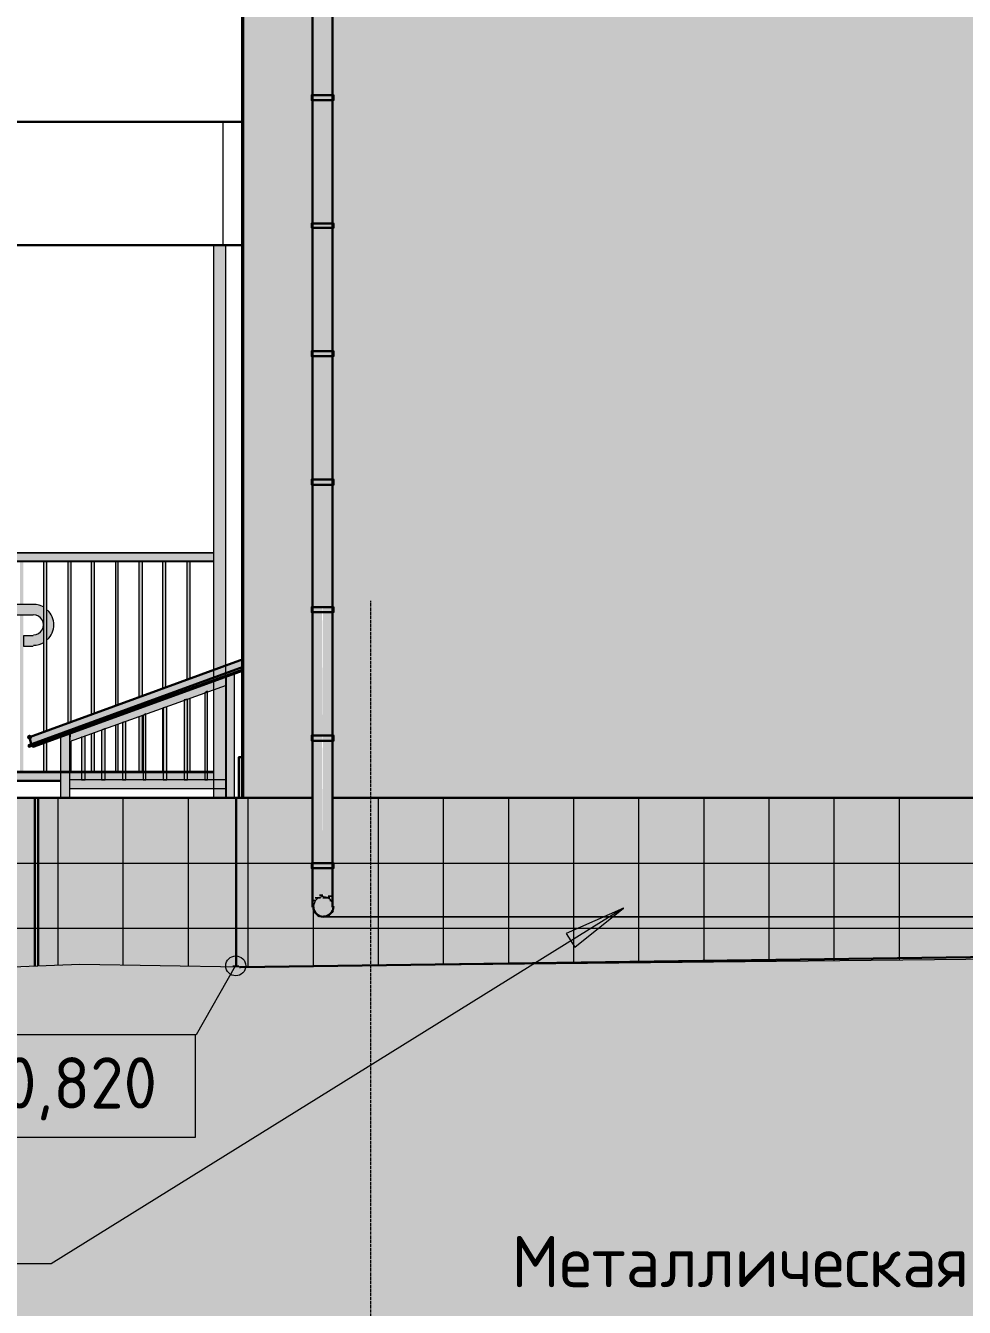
# Model space of a CAD drawing. Header units: millimetres. Extents: x -11345 to 411485, y -9810 to 73012.
# Drawn here: x 299067 to 303644, y 26104 to 32356 of the extents above; entities that cross this region are included whole.
import ezdxf

# ---------------------------------------------------------------- set-up
doc = ezdxf.new("R2010")
doc.units = ezdxf.units.MM
doc.linetypes.add('PDF_IMPORT', pattern=[1, 0.8, -0.2])
for name, color, linetype in [('PDF _Аннотация', 7, 'Continuous'), ('PDF _Линии', 7, 'Continuous'), ('PDF _Оси', 7, 'Continuous'), ('PDF _Отметки', 7, 'Continuous'), ('PDF _Стены наружные', 7, 'Continuous'), ('PDF _Текст', 7, 'Continuous'), ('PDF _Узлы', 7, 'Continuous')]:
    doc.layers.add(name, color=color, linetype=linetype)
for name, color, linetype, true_color in [('PDF _Крыша', 9, 'Continuous', 0x808080), ('PDF _Обобщенные модели', 7, 'Continuous', 0xb5bcbf), ('PDF _Ограждение', 7, 'Continuous', 0x7f7f7f), ('PDF _Стены штриховка поверхности', 7, 'Continuous', 0xcacbcc)]:
    doc.layers.add(name, color=color, linetype=linetype, true_color=true_color)
doc.styles.add('PDF GOST Common', font='GOST_Common.ttf')

msp = doc.modelspace()

# ---------------------------------------------------------------- hatches: boundary and pattern name
at = {"layer": 'PDF _Аннотация', "transparency": 33554687}
msp.add_hatch(color=256, dxfattribs=at).paths.add_polyline_path([(301829.06995, 27928.3687), (301981.45933, 28051.12681), (301702.07879, 27928.3687), (301744.40918, 27860.64009)])
at = {"layer": 'PDF _Крыша', "true_color": 0x444f5b, "transparency": 33554559}
msp.add_hatch(color=251, dxfattribs=at).paths.add_polyline_path([(300123.15549, 29215.21236), (300123.15549, 29227.91147), (300097.75726, 29215.21236), (299081.82806, 28846.93802), (299081.82806, 28838.47194), (299111.45933, 28846.93802)])
at = {"layer": 'PDF _Линии', "transparency": 33554559}
msp.add_hatch(color=256, dxfattribs=at).paths.add_polyline_path([(299098.76021, 28885.03537), (299094.52717, 28893.50144), (299086.0611, 28897.73448), (299077.59502, 28893.50144), (299073.36198, 28885.03537), (299077.59502, 28876.56929), (299086.0611, 28872.33625), (299094.52717, 28876.56929)])
at = {"layer": 'PDF _Обобщенные модели', "transparency": 33554559}
h = msp.add_hatch(color=256, dxfattribs=at)
h.paths.add_polyline_path([(300567.62452, 44386.4218), (300576.09059, 44396.58109), (300576.09059, 44394.88787), (300564.80249, 44380.77775)])
h.paths.add_polyline_path([(300453.33248, 44399.12091), (300455.87231, 44394.88787), (300453.33248, 44394.88787)], flags=0)
h.paths.add_polyline_path([(300471.32289, 44373.72268), (300474.49767, 44373.72268), (300474.49767, 44369.48964)], flags=0)
h.paths.add_polyline_path([(300491.42983, 44352.55749), (300495.66287, 44352.55749), (300504.12894, 44348.32445)], flags=0)
h.paths.add_polyline_path([(300554.9254, 44035.07961), (300550.69236, 44026.61354), (300550.69236, 44030.84658)], flags=0)
h.paths.add_polyline_path([(300499.8959, 44022.3805), (300504.12894, 44026.61354), (300499.8959, 44018.14746), (300504.12894, 44018.14746), (300508.36198, 44016.03094), (300499.8959, 44018.14746)], flags=0)
h.paths.add_polyline_path([(300478.73071, 28101.92327), (300482.96375, 28106.15631), (300491.42983, 28110.38935)], flags=0)
h.paths.add_polyline_path([(300542.22629, 28110.38935), (300537.99325, 28110.38935), (300529.52717, 28114.62239), (300516.82806, 28114.62239), (300516.82806, 28118.85543), (300529.52717, 28114.62239), (300533.76021, 28114.62239)], flags=0)
h.paths.add_polyline_path([(300516.82806, 29519.99112), (300516.82806, 29494.59289), (300516.82806, 28893.50144), (300516.82806, 28868.10321), (300516.82806, 28343.20646), (300512.59502, 28868.10321), (300516.82806, 28868.10321), (300512.59502, 28893.50144), (300516.82806, 28893.50144), (300512.59502, 29494.59289), (300516.82806, 29494.59289), (300512.59502, 29519.99112)], flags=0)
h.paths.add_polyline_path([(300470.26464, 44039.31265), (300470.26464, 44043.54569), (300474.49767, 44035.07961)], flags=0)
h.paths.add_polyline_path([(300512.59502, 44030.84658), (300516.82806, 44026.61354), (300516.82806, 44030.84658), (300525.29413, 44030.84658), (300516.82806, 44026.61354), (300504.12894, 44030.84658)], flags=0)
h.paths.add_polyline_path([(300487.19679, 44039.31265), (300491.42983, 44035.07961), (300478.73071, 44043.54569)], flags=0)
h.paths.add_polyline_path([(300495.66287, 44052.01177), (300504.12894, 44047.77873), (300499.8959, 44047.77873)], flags=0)
h.paths.add_polyline_path([(300542.22629, 44039.31265), (300546.45933, 44039.31265), (300542.22629, 44035.07961)], flags=0)
h.paths.add_polyline_path([(300470.26464, 44077.41), (300478.73071, 44064.71088), (300474.49767, 44064.71088)], flags=0)
h.paths.add_polyline_path([(300588.78971, 44416.05307), (300591.96449, 44421.34436), (300588.78971, 44411.82003)], flags=0)
h.paths.add_polyline_path([(300607.83838, 44447.80085), (300605.72186, 44441.4513), (300597.25579, 44430.16319)], flags=0)
h.paths.add_polyline_path([(300597.25579, 44458.38345), (300576.09059, 44416.05307), (300576.09059, 44411.82003), (300550.69236, 44386.4218), (300546.45933, 44377.95572), (300529.52717, 44373.72268), (300491.42983, 44373.72268), (300478.73071, 44377.95572), (300461.79856, 44399.12091), (300449.09944, 44411.82003), (300444.86641, 44424.51914), (300423.70121, 44466.84953), (300423.70121, 44471.08256), (300411.0021, 44471.08256), (300411.0021, 44466.84953), (300436.40033, 44424.51914), (300444.86641, 44411.82003), (300440.63337, 44416.05307), (300427.93425, 44432.98522), (300427.93425, 44437.21826), (300415.23514, 44454.15041), (300419.46818, 44437.21826), (300423.70121, 44432.98522), (300423.70121, 44416.05307), (300419.46818, 44407.58699), (300419.46818, 44394.88787), (300432.16729, 44369.48964), (300436.40033, 44352.55749), (300440.63337, 44344.09141), (300466.0316, 44289.06191), (300466.0316, 44064.71088), (300470.26464, 44056.24481), (300470.26464, 44052.01177), (300466.0316, 44064.71088), (300466.0316, 28042.66073), (300470.26464, 28029.96162), (300478.73071, 28021.49554), (300491.42983, 28013.02947), (300504.12894, 28008.79643), (300529.52717, 28008.79643), (300542.22629, 28013.02947), (300550.69236, 28021.49554), (300559.15844, 28029.96162), (300563.39148, 28042.66073), (300563.39148, 28245.84658), (300567.62452, 28245.84658), (300563.39148, 28271.24481), (300563.39148, 28868.10321), (300567.62452, 28868.10321), (300563.39148, 28893.50144), (300563.39148, 29494.59289), (300567.62452, 29494.59289), (300563.39148, 29519.99112), (300563.39148, 30116.84953), (300567.62452, 30116.84953), (300563.39148, 30142.24776), (300563.39148, 30743.3392), (300567.62452, 30743.3392), (300563.39148, 30768.73743), (300563.39148, 31369.82888), (300567.62452, 31369.82888), (300563.39148, 31390.99407), (300563.39148, 31992.08551), (300567.62452, 31992.08551), (300563.39148, 32017.48374), (300563.39148, 32618.57519), (300567.62452, 32618.57519), (300563.39148, 32643.97342), (300563.39148, 33240.83183), (300567.62452, 33240.83183), (300563.39148, 33266.23006), (300563.39148, 33867.3215), (300567.62452, 33867.3215), (300563.39148, 33892.71973), (300563.39148, 34489.57814), (300567.62452, 34489.57814), (300563.39148, 34514.97637), (300563.39148, 35116.06781), (300567.62452, 35116.06781), (300563.39148, 35141.46604), (300563.39148, 35742.55749), (300567.62452, 35742.55749), (300563.39148, 35767.95572), (300563.39148, 36364.81413), (300567.62452, 36364.81413), (300563.39148, 36390.21236), (300563.39148, 36991.3038), (300567.62452, 36991.3038), (300563.39148, 37016.70203), (300563.39148, 37613.56044), (300567.62452, 37613.56044), (300563.39148, 37638.95867), (300563.39148, 38240.05012), (300567.62452, 38240.05012), (300563.39148, 38265.44835), (300563.39148, 38866.53979), (300567.62452, 38866.53979), (300563.39148, 38887.70498), (300563.39148, 39488.79643), (300567.62452, 39488.79643), (300563.39148, 39514.19466), (300563.39148, 40115.2861), (300567.62452, 40115.2861), (300563.39148, 40140.68433), (300563.39148, 40737.54274), (300567.62452, 40737.54274), (300563.39148, 40762.94097), (300563.39148, 41364.03242), (300567.62452, 41364.03242), (300563.39148, 41389.43065), (300563.39148, 41986.28905), (300567.62452, 41986.28905), (300563.39148, 42011.68728), (300563.39148, 42612.77873), (300567.62452, 42612.77873), (300563.39148, 42638.17696), (300563.39148, 43239.2684), (300567.62452, 43239.2684), (300563.39148, 43264.66663), (300563.39148, 43861.52504), (300567.62452, 43861.52504), (300567.62452, 43886.92327), (300563.39148, 43886.92327), (300563.39148, 44060.47784), (300559.15844, 44056.24481), (300563.39148, 44064.71088), (300563.39148, 44289.06191), (300588.78971, 44344.09141), (300593.02275, 44352.55749), (300597.25579, 44365.25661), (300601.48882, 44373.72268), (300609.9549, 44394.88787), (300614.18794, 44399.12091), (300609.9549, 44411.82003), (300609.9549, 44441.4513), (300614.18794, 44454.15041), (300614.18794, 44458.38345), (300618.42098, 44462.61649), (300622.65402, 44471.08256), (300601.48882, 44471.08256), (300597.25579, 44462.61649)], flags=0)
for points in [[(300571.85756, 32017.48374), (300571.85756, 32021.71678), (300567.62452, 32021.71678), (300563.39148, 32017.48374), (300567.62452, 32013.25071), (300571.85756, 32013.25071)], [(300571.85756, 31992.08551), (300571.85756, 31996.31855), (300567.62452, 31996.31855), (300563.39148, 31992.08551), (300567.62452, 31987.85248), (300571.85756, 31987.85248)], [(300571.85756, 31390.99407), (300571.85756, 31395.22711), (300567.62452, 31395.22711), (300563.39148, 31390.99407), (300567.62452, 31386.76103), (300571.85756, 31386.76103)], [(300571.85756, 31369.82888), (300571.85756, 31374.06191), (300567.62452, 31374.06191), (300563.39148, 31369.82888), (300567.62452, 31365.59584), (300571.85756, 31365.59584)], [(300571.85756, 30768.73743), (300571.85756, 30772.97047), (300567.62452, 30772.97047), (300563.39148, 30768.73743), (300567.62452, 30764.50439), (300571.85756, 30764.50439)], [(300571.85756, 30743.3392), (300571.85756, 30747.57224), (300567.62452, 30747.57224), (300563.39148, 30743.3392), (300567.62452, 30739.10616), (300571.85756, 30739.10616)], [(300571.85756, 30142.24776), (300571.85756, 30146.48079), (300567.62452, 30146.48079), (300563.39148, 30142.24776), (300567.62452, 30138.01472), (300571.85756, 30138.01472)], [(300571.85756, 30116.84953), (300571.85756, 30121.08256), (300567.62452, 30121.08256), (300563.39148, 30116.84953), (300567.62452, 30112.61649), (300571.85756, 30112.61649)], [(300571.85756, 29519.99112), (300571.85756, 29524.22416), (300567.62452, 29524.22416), (300563.39148, 29519.99112), (300567.62452, 29515.75808), (300571.85756, 29515.75808)], [(300571.85756, 29494.59289), (300571.85756, 29498.82593), (300567.62452, 29498.82593), (300563.39148, 29494.59289), (300567.62452, 29490.35985), (300571.85756, 29490.35985)], [(300571.85756, 28893.50144), (300571.85756, 28897.73448), (300567.62452, 28897.73448), (300563.39148, 28893.50144), (300567.62452, 28889.2684), (300571.85756, 28889.2684)], [(300571.85756, 28868.10321), (300571.85756, 28872.33625), (300567.62452, 28872.33625), (300563.39148, 28868.10321), (300567.62452, 28863.87017), (300571.85756, 28863.87017)], [(300571.85756, 28271.24481), (300571.85756, 28275.47784), (300567.62452, 28275.47784), (300563.39148, 28271.24481), (300567.62452, 28267.01177), (300571.85756, 28267.01177)], [(300571.85756, 28245.84658), (300571.85756, 28250.07961), (300567.62452, 28250.07961), (300563.39148, 28245.84658), (300567.62452, 28241.61354), (300571.85756, 28241.61354)]]:
    msp.add_hatch(color=7, dxfattribs=at).paths.add_polyline_path(points)
at = {"layer": 'PDF _Обобщенные модели', "true_color": 0x51565c, "transparency": 33554559}
for points in [[(299477.61714, 29027.90041), (300123.15549, 29266.00882), (300118.92245, 29266.00882), (299086.0611, 28885.03537), (299094.52717, 28851.17106), (299183.42098, 28885.03537), (300123.15549, 29227.91147), (300123.15549, 29266.00882), (300025.79561, 29227.91147)], [(300123.15549, 29210.97932), (300123.15549, 29215.21236), (300110.45638, 29210.97932), (299098.76021, 28842.70498), (299102.99325, 28838.47194), (299111.45933, 28842.70498)]]:
    msp.add_hatch(color=251, dxfattribs=at).paths.add_polyline_path(points)
at = {"layer": 'PDF _Ограждение', "true_color": 0xf7fbf5, "transparency": 33554559}
h = msp.add_hatch(color=7, dxfattribs=at)
h.paths.add_polyline_path([(299869.17319, 29074.68662), (299941.13484, 29100.72538), (299941.13484, 28719.94687), (299856.47407, 28715.71383), (299856.47407, 28719.94687), (299869.17319, 28719.94687)])
h.paths.add_polyline_path([(299554.93234, 28960.98105), (299644.24354, 28993.29761), (299640.58912, 28990.86132), (299640.58912, 28719.94687), (299555.92835, 28715.71383), (299555.92835, 28961.23006)], flags=0)
h.paths.add_polyline_path([(299737.949, 28719.94687), (299674.45343, 28715.71383), (299653.28823, 28715.71383), (299653.28823, 28996.57036), (299733.71596, 29025.6725), (299733.71596, 28719.94687)], flags=0)
h.paths.add_polyline_path([(299941.13484, 28715.71383), (299941.13484, 28711.48079), (299877.63927, 28711.48079)], flags=0)
h.paths.add_polyline_path([(299928.43573, 29139.01767), (299285.0139, 28906.20056), (299280.78086, 28868.10321), (299280.78086, 28889.2684), (299276.54782, 28901.96752), (299280.78086, 28906.20056), (299272.31478, 28901.96752), (299238.45048, 28889.2684), (299238.45048, 28719.94687), (298937.90475, 28715.71383), (298937.90475, 29477.66073), (298942.13779, 29477.66073), (298946.37083, 29481.89377), (299039.49767, 29481.89377), (299039.49767, 28719.94687), (299056.42983, 28719.94687), (299056.42983, 29329.50439), (299102.99325, 29329.50439), (299128.39148, 29333.73743), (299153.78971, 29346.43655), (299153.78971, 28914.66663), (299170.72186, 28918.89967), (299170.72186, 29359.13566), (299174.9549, 29359.13566), (299187.65402, 29380.30085), (299200.35313, 29405.69908), (299204.58617, 29431.09731), (299200.35313, 29456.49554), (299187.65402, 29481.89377), (299170.72186, 29503.05897), (299170.72186, 29740.10911), (299153.78971, 29740.10911), (299153.78971, 29515.75808), (299128.39148, 29528.4572), (299098.76021, 29532.69023), (299056.42983, 29532.69023), (299056.42983, 29740.10911), (299039.49767, 29740.10911), (299039.49767, 29532.69023), (298942.13779, 29532.69023), (298937.90475, 29528.4572), (298937.90475, 29744.34215), (299983.46523, 29744.34215), (299983.46523, 29215.21236), (299987.69826, 29215.21236), (300021.56257, 29227.91147), (300038.49472, 29232.14451), (300042.72776, 29236.37755), (300042.72776, 31285.16811), (299983.46523, 31285.16811), (299983.46523, 29786.67253), (298937.90475, 29786.67253), (298937.90475, 31285.16811), (298933.67172, 31285.16811), (298933.67172, 31242.83773), (298929.43868, 31238.60469), (298933.67172, 31238.60469), (298933.67172, 30976.15631), (298929.43868, 30976.15631), (298933.67172, 29096.68728), (298933.67172, 29079.75513), (298929.43868, 29079.75513), (298929.43868, 28588.72268), (298971.76906, 28588.72268), (298971.76906, 28592.95572), (298937.90475, 28592.95572), (298937.90475, 28669.15041), (299238.45048, 28669.15041), (299238.45048, 28588.72268), (299280.78086, 28588.72268), (299280.78086, 28635.2861), (299983.46523, 28635.2861), (299983.46523, 28592.95572), (299953.83396, 28592.95572), (299953.83396, 28588.72268), (300085.05815, 28588.72268), (300085.05815, 29198.2802), (300046.9608, 29181.34805)], flags=0)
h.paths.add_polyline_path([(299953.83396, 29105.32045), (299983.46523, 29116.04229), (299983.46523, 28719.94687), (299953.83396, 28715.71383)], flags=0)
h.paths.add_polyline_path([(299753.63614, 29032.88046), (299839.54192, 29063.96478), (299839.54192, 28719.94687), (299767.58027, 28715.71383), (299754.88115, 28715.71383), (299754.88115, 29033.19171)], flags=0)
h.paths.add_polyline_path([(299636.35608, 28711.48079), (299640.58912, 28715.71383), (299640.58912, 28711.48079)], flags=0)
h.paths.add_polyline_path([(299517.83101, 28711.48079), (299538.9962, 28715.71383), (299538.9962, 28711.48079)], flags=0)
h.paths.add_polyline_path([(300046.9608, 29139.01767), (300046.9608, 28677.61649), (300042.72776, 28677.61649), (300042.72776, 29137.48598)], flags=0)
h.paths.add_polyline_path([(299403.53897, 28719.94687), (299403.53897, 28906.20056), (299437.40328, 28918.45409), (299437.40328, 28719.94687), (299356.97555, 28715.71383), (299356.97555, 28889.2684), (299348.50947, 28887.15189), (299386.60682, 28900.33943), (299386.60682, 28719.94687)], flags=0)
h.paths.add_polyline_path([(300046.9608, 28592.95572), (300042.72776, 28592.95572), (300042.72776, 28635.2861), (300046.9608, 28635.2861)], flags=0)
h.paths.add_polyline_path([(299403.53897, 28711.48079), (299437.40328, 28715.71383), (299437.40328, 28711.48079)], flags=0)
h.paths.add_polyline_path([(299098.76021, 29380.30085), (299056.42983, 29380.30085), (299056.42983, 29481.89377), (299102.99325, 29481.89377), (299115.69236, 29477.66073), (299128.39148, 29473.4277), (299136.85756, 29464.96162), (299145.32363, 29456.49554), (299149.55667, 29443.79643), (299153.78971, 29431.09731), (299149.55667, 29418.3982), (299145.32363, 29405.69908), (299136.85756, 29397.23301), (299128.39148, 29388.76693), (299115.69236, 29384.53389)], flags=0)
h.paths.add_polyline_path([(299238.45048, 28715.71383), (299238.45048, 28711.48079), (298937.90475, 28711.48079), (299035.26464, 28715.71383)], flags=0)
h.paths.add_polyline_path([(299340.0434, 28711.48079), (299280.78086, 28711.48079), (299297.71301, 28715.71383), (299340.0434, 28715.71383)], flags=0)
h.paths.add_polyline_path([(299293.47997, 28868.10321), (299340.0434, 28884.22132), (299340.0434, 28719.94687), (299280.78086, 28715.71383), (299280.78086, 28719.94687), (299289.24694, 28719.94687), (299289.24694, 28863.87017), (299280.78086, 28863.87017)], flags=0)
h.paths.add_polyline_path([(299754.88115, 28711.48079), (299784.51242, 28715.71383), (299839.54192, 28715.71383), (299839.54192, 28711.48079)], flags=0)
h.paths.add_polyline_path([(299737.949, 28715.71383), (299737.949, 28711.48079), (299653.28823, 28711.48079), (299682.9195, 28715.71383)], flags=0)
h.paths.add_polyline_path([(299454.33543, 28924.58086), (299538.9962, 28955.21469), (299538.9962, 28719.94687), (299454.33543, 28715.71383)], flags=0)
h.paths.add_polyline_path([(299403.53897, 29740.10911), (299386.60682, 29740.10911), (299386.60682, 28995.09436), (299403.53897, 29003.56044)])
h.paths.add_polyline_path([(299636.35608, 29740.10911), (299619.42393, 29740.10911), (299619.42393, 29079.75513), (299636.35608, 29088.22121)])
h.paths.add_polyline_path([(299869.17319, 29740.10911), (299852.24104, 29740.10911), (299852.24104, 29164.4159), (299869.17319, 29172.88197)])
h.paths.add_polyline_path([(299750.64812, 29740.10911), (299733.71596, 29740.10911), (299733.71596, 29122.08551), (299750.64812, 29130.55159)])
h.paths.add_polyline_path([(299517.83101, 29740.10911), (299505.13189, 29740.10911), (299505.13189, 29037.42475), (299517.83101, 29045.89082)])
h.paths.add_polyline_path([(299289.24694, 29740.10911), (299272.31478, 29740.10911), (299272.31478, 28956.99702), (299289.24694, 28961.23006)])
for points in [[(299517.83101, 28719.94687), (299517.83101, 28948.53094), (299505.13189, 28944.2979), (299505.13189, 28719.94687)], [(299636.35608, 28719.94687), (299636.35608, 28990.86132), (299619.42393, 28986.62829), (299619.42393, 28719.94687)], [(299170.72186, 28719.94687), (299170.72186, 28863.87017), (299153.78971, 28859.63714), (299153.78971, 28719.94687)]]:
    msp.add_hatch(color=7, dxfattribs=at).paths.add_polyline_path(points)
at = {"layer": 'PDF _Ограждение', "true_color": 0x383e42, "transparency": 33554559}
msp.add_hatch(color=250, dxfattribs=at).paths.add_polyline_path([(299285.0139, 28906.20056), (299280.78086, 28906.20056), (299280.78086, 28868.10321), (299285.0139, 28901.96752)])
at = {"layer": 'PDF _Отметки', "transparency": 33554687}
msp.add_hatch(color=256, dxfattribs=at).paths.add_polyline_path([(300097.75726, 27818.3097), (300085.05815, 27818.3097), (300080.82511, 27814.07666), (300068.12599, 27814.07666), (300063.89295, 27809.84363), (300059.65992, 27809.84363), (300055.42688, 27805.61059), (300055.42688, 27801.37755), (300051.19384, 27797.14451), (300046.9608, 27792.91147), (300046.9608, 27788.67843), (300042.72776, 27784.4454), (300042.72776, 27775.97932), (300038.49472, 27771.74628), (300038.49472, 27763.2802), (300042.72776, 27759.04717), (300042.72776, 27746.34805), (300051.19384, 27737.88197), (300055.42688, 27733.64894), (300055.42688, 27729.4159), (300059.65992, 27725.18286), (300063.89295, 27725.18286), (300068.12599, 27720.94982), (300072.35903, 27720.94982), (300080.82511, 27716.71678), (300101.9903, 27716.71678), (300106.22334, 27720.94982), (300110.45638, 27720.94982), (300114.68941, 27725.18286), (300118.92245, 27725.18286), (300123.15549, 27729.4159), (300127.38853, 27733.64894), (300127.38853, 27737.88197), (300131.62157, 27742.11501), (300135.85461, 27742.11501), (300135.85461, 27746.34805), (300140.08764, 27754.81413), (300140.08764, 27780.21236), (300135.85461, 27784.4454), (300135.85461, 27788.67843), (300127.38853, 27797.14451), (300127.38853, 27801.37755), (300123.15549, 27805.61059), (300118.92245, 27809.84363), (300114.68941, 27809.84363), (300110.45638, 27814.07666), (300101.9903, 27814.07666)])
at = {"layer": 'PDF _Стены штриховка поверхности', "transparency": 33554687}
msp.add_hatch(color=256, dxfattribs=at).paths.add_polyline_path([(300466.0316, 33058.81118), (300076.59207, 33058.81118), (300076.59207, 32601.64304), (300127.38853, 32601.64304), (300127.38853, 28588.72268), (300466.0316, 28588.72268)])
h = msp.add_hatch(color=256, dxfattribs=at)
h.paths.add_polyline_path([(309025.23514, 29405.69908), (308894.01095, 29405.69908), (308910.9431, 29354.90262), (309008.30298, 29354.90262)])
h.paths.add_polyline_path([(309194.55667, 29405.69908), (309063.33248, 29405.69908), (309080.26464, 29354.90262), (309177.62452, 29354.90262)])
h.paths.add_polyline_path([(309359.64517, 29405.69908), (309228.42098, 29405.69908), (309245.35313, 29354.90262), (309342.71301, 29354.90262)])
h.paths.add_polyline_path([(309524.73366, 29405.69908), (309393.50947, 29405.69908), (309410.44163, 29354.90262), (309507.80151, 29354.90262)])
h.paths.add_polyline_path([(309863.37673, 29405.69908), (309727.9195, 29405.69908), (309744.85166, 29354.90262), (309846.44458, 29354.90262)])
h.paths.add_polyline_path([(309694.0552, 29405.69908), (309562.83101, 29405.69908), (309567.06405, 29384.53389), (309579.76316, 29354.90262), (309672.89, 29354.90262), (309672.89, 29384.53389)])
h.paths.add_polyline_path([(308356.41508, 29405.69908), (308225.19089, 29405.69908), (308242.12304, 29354.90262), (308339.48292, 29354.90262)])
h.paths.add_polyline_path([(308521.50357, 29405.69908), (308390.27938, 29405.69908), (308407.21154, 29354.90262), (308504.57142, 29354.90262)])
h.paths.add_polyline_path([(308690.82511, 29405.69908), (308555.36788, 29405.69908), (308572.30003, 29354.90262), (308673.89295, 29354.90262)])
h.paths.add_polyline_path([(308855.9136, 29405.69908), (308724.68941, 29405.69908), (308724.68941, 29397.23301), (308728.92245, 29384.53389), (308741.62157, 29359.13566), (308741.62157, 29354.90262), (308838.98145, 29354.90262), (308838.98145, 29384.53389), (308851.68056, 29397.23301)])
h.paths.add_polyline_path([(313804.33543, 31784.66663), (313804.33543, 29405.69908), (312102.65402, 29405.69908), (312102.65402, 31788.89967)])
h.paths.add_polyline_path([(315738.83396, 28588.72268), (315738.83396, 33058.81118), (304936.12009, 33058.81118), (304936.12009, 29270.24186), (304186.87231, 29270.24186), (304186.87231, 33058.81118), (300563.39148, 33058.81118), (300563.39148, 28588.72268), (308220.95785, 28588.72268), (308220.95785, 29058.58994), (308038.9372, 29058.58994), (308038.9372, 29117.85248), (308034.70416, 29117.85248), (308022.00505, 29113.61944), (308005.07289, 29096.68728), (308000.83986, 29096.68728), (308000.83986, 29270.24186), (308005.07289, 29384.53389), (308022.00505, 29405.69908), (308055.86936, 29405.69908), (308072.80151, 29354.90262), (308170.16139, 29354.90262), (308187.09354, 29405.69908), (308208.25874, 29405.69908), (308208.25874, 31788.89967), (309914.17319, 31788.89967), (309914.17319, 29405.69908), (309897.24104, 29405.69908), (309914.17319, 29354.90262), (310011.53307, 29354.90262), (310028.46523, 29405.69908), (310062.32953, 29405.69908), (310079.26169, 29354.90262), (310176.62157, 29354.90262), (310193.55372, 29405.69908), (310231.65107, 29405.69908), (310248.58322, 29354.90262), (310345.9431, 29354.90262), (310362.87525, 29405.69908), (310396.73956, 29405.69908), (310400.9726, 29397.23301), (310413.67172, 29359.13566), (310413.67172, 29354.90262), (310511.0316, 29354.90262), (310511.0316, 29384.53389), (310523.73071, 29397.23301), (310527.96375, 29405.69908), (310566.0611, 29401.46604), (310582.99325, 29354.90262), (310680.35313, 29354.90262), (310697.28528, 29401.46604), (310735.38263, 29401.46604), (310752.31478, 29354.90262), (310849.67466, 29354.90262), (310866.60682, 29401.46604), (310900.47113, 29401.46604), (310904.70416, 29388.76693), (310908.9372, 29384.53389), (310913.17024, 29371.83478), (310917.40328, 29354.90262), (311014.76316, 29354.90262), (311023.22924, 29371.83478), (311023.22924, 29384.53389), (311027.46228, 29388.76693), (311031.69531, 29401.46604), (311078.25874, 29401.46604), (311095.19089, 29354.90262), (311192.55077, 29354.90262), (311209.48292, 29401.46604), (311243.34723, 29401.46604), (311260.27938, 29354.90262), (311357.63927, 29354.90262), (311374.57142, 29401.46604), (311408.43573, 29401.46604), (311425.36788, 29354.90262), (311522.72776, 29354.90262), (311539.65992, 29401.46604), (311577.75726, 29401.46604), (311577.75726, 29223.67843), (311581.9903, 29223.67843), (311581.9903, 29067.05602), (314015.98735, 29067.05602), (314015.98735, 28588.72268)], flags=0)
h.paths.add_polyline_path([(311628.55372, 29028.95867), (311581.9903, 29028.95867), (311581.9903, 28588.72268), (311628.55372, 28588.72268)])
at = {"layer": 'PDF _Стены штриховка поверхности', "true_color": 0x3a3a3a, "transparency": 33554687}
h = msp.add_hatch(color=250, dxfattribs=at)
h.paths.add_polyline_path([(308161.69531, 28288.17696), (308161.69531, 27852.17401), (308157.46228, 28283.94392), (308157.46228, 28288.17696), (308140.53012, 28283.94392), (308140.53012, 28288.17696), (308157.46228, 28288.17696)])
h.paths.add_polyline_path([(316225.63337, 27979.16516), (316293.36198, 27979.16516), (318464.91065, 28017.2625), (318524.17319, 28017.2625), (321474.60092, 28055.35985), (321474.60092, 28127.3215), (321504.23219, 28127.3215), (321504.23219, 28237.3805), (321571.9608, 28237.3805), (321571.9608, 28436.3333), (321686.25284, 28436.3333), (321686.25284, 28525.22711), (321588.89295, 28508.29495), (321588.89295, 28516.76103), (321576.19384, 28512.52799), (321567.72776, 28563.32445), (321584.65992, 28567.55749), (321584.65992, 28571.79053), (321648.15549, 28588.72268), (318363.31773, 28588.72268), (318363.31773, 28288.17696), (318329.45343, 28288.17696), (318329.45343, 28338.97342), (316441.51832, 28338.97342), (316441.51832, 28288.17696), (316407.65402, 28288.17696), (316407.65402, 28588.72268), (315840.42688, 28588.72268), (315840.42688, 28233.14746), (315836.19384, 28224.68138), (315831.9608, 28216.21531), (315823.49472, 28203.51619), (315815.02865, 28195.05012), (315802.32953, 28190.81708), (315776.9313, 28190.81708), (315764.23219, 28195.05012), (315755.76611, 28203.51619), (315743.067, 28216.21531), (315738.83396, 28224.68138), (315738.83396, 28588.72268), (314015.98735, 28588.72268), (314015.98735, 28288.17696), (313982.12304, 28288.17696), (313982.12304, 28338.97342), (311581.9903, 28338.97342), (311581.9903, 28288.17696), (311539.65992, 28288.17696), (311539.65992, 28338.97342), (308250.58912, 28338.97342), (308250.58912, 28288.17696), (308220.95785, 28288.17696), (308220.95785, 28588.72268), (300563.39148, 28588.72268), (300563.39148, 28042.66073), (300559.15844, 28029.96162), (300550.69236, 28021.49554), (300542.22629, 28013.02947), (300529.52717, 28008.79643), (300504.12894, 28008.79643), (300491.42983, 28013.02947), (300478.73071, 28021.49554), (300470.26464, 28029.96162), (300466.0316, 28042.66073), (300466.0316, 28588.72268), (300114.68941, 28584.48964), (300114.68941, 28588.72268), (300123.15549, 28588.72268), (300123.15549, 28787.67548), (300106.22334, 28787.67548), (300106.22334, 28588.72268), (298929.43868, 28588.72268), (298933.67172, 28140.02062), (298933.67172, 28072.292), (298929.43868, 28072.292), (298929.43868, 27974.93212), (298925.20564, 27962.23301), (298916.73956, 27953.76693), (298908.27348, 27949.53389), (298899.80741, 27945.30085), (298887.10829, 27945.30085), (298870.17614, 27949.53389), (298865.9431, 27953.76693), (298857.47702, 27957.99997), (298853.24399, 27970.69908), (298849.01095, 27974.93212), (298849.01095, 28072.292), (298832.07879, 28072.292), (298832.07879, 28089.22416), (298844.77791, 28089.22416), (298844.77791, 28140.02062), (298849.01095, 28140.02062), (298849.01095, 28588.72268), (298802.44753, 28588.72268), (297905.0434, 28140.02062), (297807.68351, 28089.22416), (297769.58617, 28072.292), (297617.19679, 27996.09731), (297579.09944, 27974.93212), (297566.40033, 27970.69908), (297545.23514, 27957.99997), (297532.53602, 27953.76693), (297524.06995, 27949.53389), (297515.60387, 27945.30085), (297299.71891, 27835.24186), (297299.71891, 27695.55159), (299111.45933, 27767.51324), (299141.09059, 27767.51324), (299331.57732, 27775.97932), (299877.63927, 27767.51324), (299907.27054, 27767.51324), (300093.52422, 27763.2802), (300114.68941, 27763.2802), (301139.08469, 27775.97932), (308093.9667, 27847.94097), (308093.9667, 27843.70793), (308102.43278, 27847.94097), (308161.69531, 27847.94097), (308386.04635, 27852.17401), (314168.37673, 27945.30085), (314189.54192, 27945.30085), (314253.0375, 27949.53389), (314324.99915, 27949.53389), (316221.40033, 27979.16516), (316225.63337, 28190.81708)], flags=0)
at = {"layer": 'PDF _Узлы', "true_color": 0xffffff, "transparency": 33554687}
msp.add_hatch(color=7, dxfattribs=at).paths.add_polyline_path([(322841.87231, 27936.83478), (322841.87231, 28076.52504), (321859.80741, 28059.59289), (321504.23219, 28055.35985), (318138.9667, 28008.79643), (313609.61567, 27936.83478), (310765.0139, 27890.27135), (309203.02275, 27864.87312), (308034.70416, 27843.70793), (306481.17909, 27831.00882), (301113.68646, 27775.97932), (300093.52422, 27763.2802), (299331.57732, 27775.97932), (299064.8959, 27763.2802), (296537.77201, 27665.92032), (296537.77201, 24228.69318), (345725.67761, 24228.69318), (345725.67761, 27831.00882), (345264.27643, 27843.70793), (344718.21449, 27864.87312), (343968.9667, 27890.27135), (342055.63337, 27936.83478)])

# ---------------------------------------------------------------- linework, layer by layer
at = {"layer": 'PDF _Аннотация', "lineweight": 9}
msp.add_lwpolyline([(301981.45933, 28051.12681), (299191.88705, 26315.58109), (298188.65697, 26315.58109), (297287.0198, 26315.58109)], dxfattribs=at)
msp.add_lwpolyline([(301981.45933, 28051.12681), (301702.07879, 27928.3687), (301744.40918, 27860.64009)], close=True, dxfattribs=at)
at = {"layer": 'PDF _Аннотация', "lineweight": 20}
msp.add_lwpolyline([(298595.02865, 27433.10321), (298595.02865, 26933.60469), (299894.57142, 26933.60469), (299894.57142, 27433.10321)], close=True, dxfattribs=at)
at = {"layer": 'PDF _Крыша', "lineweight": 0}
msp.add_lwpolyline([(300123.15549, 31704.23891), (300123.15549, 31704.23891), (300123.15549, 31704.23891)], close=True, dxfattribs=at)
at = {"layer": 'PDF _Крыша', "color": 251, "lineweight": 0, "true_color": 0x444f5b}
msp.add_lwpolyline([(299081.82806, 28838.47194), (299081.82806, 28838.47194), (299081.82806, 28838.47194)], close=True, dxfattribs=at)
at = {"layer": 'PDF _Крыша', "transparency": 33554559}
msp.add_solid([(300123.15549, 31708.47194), (300123.15549, 31704.23891), (300123.15549, 31704.23891)], dxfattribs=at)
at = {"layer": 'PDF _Линии', "lineweight": 30}
for points in [[(300466.0316, 43874.22416), (300466.0316, 28258.54569), (300466.0316, 28211.98227), (300466.0316, 28207.74923), (300466.0316, 28203.51619), (300466.0316, 28199.28315), (300466.0316, 28190.81708), (300466.0316, 28186.58404), (300466.0316, 28178.11796), (300466.0316, 28173.88492), (300466.0316, 28169.65189), (300466.0316, 28161.18581), (300466.0316, 28156.95277), (300466.0316, 28152.71973), (300466.0316, 28144.25366), (300466.0316, 28140.02062), (300466.0316, 28135.78758), (300466.0316, 28131.55454), (300466.0316, 28127.3215), (300466.0316, 28118.85543), (300466.0316, 28114.62239), (300466.0316, 28110.38935), (300466.0316, 28106.15631), (300466.0316, 28101.92327), (300466.0316, 28097.69023), (300466.0316, 28093.4572), (300466.0316, 28089.22416), (300466.0316, 28084.99112), (300466.0316, 28080.75808), (300466.0316, 28076.52504), (300466.0316, 28072.292), (300466.0316, 28068.05897), (300466.0316, 28055.35985)], [(300563.39148, 28055.35985), (300563.39148, 28068.05897), (300563.39148, 28072.292), (300563.39148, 28076.52504), (300563.39148, 28080.75808), (300563.39148, 28084.99112), (300563.39148, 28089.22416), (300563.39148, 28093.4572), (300563.39148, 28097.69023), (300563.39148, 28101.92327), (300563.39148, 28106.15631), (300563.39148, 28110.38935), (300563.39148, 28114.62239), (300563.39148, 28118.85543), (300563.39148, 28123.08846), (300563.39148, 28127.3215), (300563.39148, 28131.55454), (300563.39148, 28135.78758), (300563.39148, 28144.25366), (300563.39148, 28148.48669), (300563.39148, 28152.71973), (300563.39148, 28161.18581), (300563.39148, 28165.41885), (300563.39148, 28169.65189), (300563.39148, 28178.11796), (300563.39148, 28182.351), (300563.39148, 28186.58404), (300563.39148, 28195.05012), (300563.39148, 28199.28315), (300563.39148, 28207.74923), (300563.39148, 28211.98227), (300563.39148, 28258.54569), (300563.39148, 43874.22416)], [(300123.15549, 28588.72268), (300123.15549, 32601.64304)], [(300127.38853, 32601.64304), (300127.38853, 28588.72268)], [(298844.77791, 31285.16811), (297799.21744, 31285.16811), (297799.21744, 31886.25955), (300123.15549, 31886.25955)], [(300123.15549, 31797.36575), (300127.38853, 31797.36575)], [(298823.61272, 31488.35395), (298823.61272, 31437.55749), (298844.77791, 31386.76103), (298844.77791, 31335.96457), (298887.10829, 31335.96457), (298933.67172, 31335.96457), (298891.34133, 31335.96457), (298844.77791, 31335.96457), (298844.77791, 31285.16811), (298891.34133, 31285.16811), (298933.67172, 31285.16811), (300123.15549, 31285.16811)], [(300123.15549, 30688.3097), (300127.38853, 30688.3097)], [(300127.38853, 29426.86427), (300123.15549, 29426.86427)], [(299094.52717, 28851.17106), (299086.0611, 28885.03537), (300127.38853, 29266.00882), (299086.0611, 28885.03537)], [(300127.38853, 29227.91147), (299081.82806, 28846.93802), (299081.82806, 28838.47194), (300127.38853, 29215.21236)], [(300127.38853, 29210.97932), (299102.99325, 28838.47194), (299098.76021, 28842.70498)], [(300106.22334, 28588.72268), (300106.22334, 28787.67548), (300123.15549, 28787.67548)], [(300466.0316, 28588.72268), (298929.43868, 28588.72268)], [(299111.45933, 27767.51324), (299111.45933, 28588.72268)], [(299128.39148, 28588.72268), (299128.39148, 27767.51324)], [(300093.52422, 27763.2802), (300093.52422, 28588.72268)], [(300110.45638, 27763.2802), (300114.68941, 27763.2802)]]:
    msp.add_lwpolyline(points, dxfattribs=at)
for points in [[(300567.62452, 31992.08551), (300567.62452, 32017.48374), (300516.82806, 32017.48374), (300461.79856, 32017.48374), (300461.79856, 31992.08551), (300516.82806, 31992.08551)], [(300567.62452, 31369.82888), (300567.62452, 31390.99407), (300516.82806, 31390.99407), (300461.79856, 31390.99407), (300461.79856, 31369.82888), (300516.82806, 31369.82888)], [(300567.62452, 30743.3392), (300567.62452, 30768.73743), (300516.82806, 30768.73743), (300461.79856, 30768.73743), (300461.79856, 30743.3392), (300516.82806, 30743.3392)], [(300567.62452, 30116.84953), (300567.62452, 30142.24776), (300516.82806, 30142.24776), (300461.79856, 30142.24776), (300461.79856, 30116.84953), (300516.82806, 30116.84953)], [(300567.62452, 29494.59289), (300567.62452, 29519.99112), (300516.82806, 29519.99112), (300461.79856, 29519.99112), (300461.79856, 29494.59289), (300516.82806, 29494.59289)], [(300567.62452, 28868.10321), (300567.62452, 28893.50144), (300516.82806, 28893.50144), (300461.79856, 28893.50144), (300461.79856, 28868.10321), (300516.82806, 28868.10321)], [(300567.62452, 28245.84658), (300567.62452, 28271.24481), (300516.82806, 28271.24481), (300461.79856, 28271.24481), (300461.79856, 28245.84658), (300516.82806, 28245.84658)]]:
    msp.add_lwpolyline(points, close=True, dxfattribs=at)
at = {"layer": 'PDF _Линии', "lineweight": 30, "ltscale": 76.578366}
msp.add_lwpolyline([(313728.14074, 28588.72268), (300563.39148, 28588.72268)], dxfattribs=at)
at = {"layer": 'PDF _Линии', "lineweight": 9}
for points in [[(321576.19384, 28059.59289), (318524.17319, 28017.2625), (316293.36198, 27979.16516), (313499.55667, 27936.83478), (308110.89885, 27847.94097), (300114.68941, 27763.2802), (299331.57732, 27775.97932), (296537.77201, 27665.92032)], [(300106.22334, 27767.51324), (300076.59207, 27767.51324)]]:
    msp.add_lwpolyline(points, dxfattribs=at)
at = {"layer": 'PDF _Линии', "lineweight": 30, "ltscale": 79.80008}
msp.add_lwpolyline([(300114.68941, 27763.2802), (321474.60092, 28055.35985)], dxfattribs=at)
at = {"layer": 'PDF _Линии', "lineweight": 30}
for centre, radius, start, end in [((300518.94368, 28057.47547), 48.67904, 179.998945079, 270.001054924), ((300519.56034, 28058.96851), 48.67997, 270.000029488, 359.999970512)]:
    msp.add_arc(centre, radius, start, end, dxfattribs=at)
at = {"layer": 'PDF _Обобщенные модели', "color": 7, "lineweight": 18}
for points in [[(300461.79856, 32017.48374), (300466.0316, 32017.48374)], [(300461.79856, 31992.08551), (300466.0316, 31992.08551)], [(300461.79856, 31390.99407), (300466.0316, 31390.99407)], [(300461.79856, 31369.82888), (300466.0316, 31369.82888)], [(300461.79856, 30768.73743), (300466.0316, 30768.73743)], [(300461.79856, 30743.3392), (300466.0316, 30743.3392)], [(300461.79856, 30142.24776), (300466.0316, 30142.24776)], [(300461.79856, 30116.84953), (300466.0316, 30116.84953)], [(300461.79856, 29519.99112), (300466.0316, 29519.99112)], [(300461.79856, 29494.59289), (300466.0316, 29494.59289)], [(300461.79856, 28893.50144), (300466.0316, 28893.50144)], [(300461.79856, 28868.10321), (300466.0316, 28868.10321)], [(300461.79856, 28271.24481), (300466.0316, 28271.24481)], [(300461.79856, 28245.84658), (300466.0316, 28245.84658)]]:
    msp.add_lwpolyline(points, dxfattribs=at)
at = {"layer": 'PDF _Обобщенные модели', "color": 7, "linetype": 'PDF_IMPORT', "lineweight": 18, "ltscale": 3.012709}
for points in [[(299086.0611, 28885.03537), (300127.38853, 29266.00882)], [(299098.76021, 28842.70498), (300127.38853, 29215.21236)]]:
    msp.add_lwpolyline(points, dxfattribs=at)
at = {"layer": 'PDF _Обобщенные модели', "lineweight": 0}
for points in [[(300478.73071, 28089.22416), (300470.26464, 28089.22416), (300478.73071, 28089.22416)], [(300504.12894, 28101.92327), (300478.73071, 28101.92327), (300504.12894, 28101.92327)], [(300516.82806, 28114.62239), (300499.8959, 28114.62239), (300516.82806, 28114.62239)], [(300550.69236, 28101.92327), (300516.82806, 28101.92327), (300550.69236, 28101.92327)], [(300550.69236, 28101.92327), (300516.82806, 28101.92327), (300550.69236, 28101.92327)], [(300563.39148, 28110.38935), (300542.22629, 28110.38935), (300563.39148, 28110.38935)], [(300559.15844, 28089.22416), (300550.69236, 28089.22416), (300559.15844, 28089.22416)], [(300563.39148, 28072.292), (300563.39148, 28072.292), (300563.39148, 28072.292)], [(300563.39148, 28072.292), (300563.39148, 28072.292), (300563.39148, 28072.292)]]:
    msp.add_lwpolyline(points, dxfattribs=at)
at = {"layer": 'PDF _Обобщенные модели', "color": 7, "lineweight": 18}
for centre, radius, start, end in [((300519.56039, 28058.96846), 48.67997, 90.000029493, 179.999970511), ((300518.94548, 28057.47727), 48.67904, 359.998941885, 90.001058115)]:
    msp.add_arc(centre, radius, start, end, dxfattribs=at)
at = {"layer": 'PDF _Ограждение', "color": 7, "lineweight": 9, "ltscale": 20.700288}
msp.add_lwpolyline([(299983.46523, 31285.16811), (299983.46523, 28592.95572)], dxfattribs=at)
at = {"layer": 'PDF _Ограждение', "color": 7, "lineweight": 9, "ltscale": 20.488629}
msp.add_lwpolyline([(300042.72776, 28592.95572), (300042.72776, 31285.16811)], dxfattribs=at)
at = {"layer": 'PDF _Ограждение', "color": 7, "lineweight": 9}
for points in [[(298937.90475, 29786.67253), (299983.46523, 29786.67253)], [(299983.46523, 29782.4395), (298937.90475, 29782.4395)], [(299983.46523, 29744.34215), (298937.90475, 29744.34215)], [(299983.46523, 29740.10911), (298937.90475, 29740.10911)], [(299153.78971, 29740.10911), (299153.78971, 28914.66663)], [(299170.72186, 28918.89967), (299170.72186, 29740.10911)], [(299272.31478, 29740.10911), (299272.31478, 28956.99702)], [(299289.24694, 28961.23006), (299289.24694, 29740.10911)], [(299386.60682, 29740.10911), (299386.60682, 28995.09436)], [(299403.53897, 29003.56044), (299403.53897, 29740.10911)], [(299505.13189, 29740.10911), (299505.13189, 29037.42475)], [(299517.83101, 29045.89082), (299517.83101, 29740.10911)], [(299619.42393, 29740.10911), (299619.42393, 29079.75513)], [(299636.35608, 29088.22121), (299636.35608, 29740.10911)], [(299733.71596, 29740.10911), (299733.71596, 29122.08551)], [(299750.64812, 29130.55159), (299750.64812, 29740.10911)], [(299852.24104, 29740.10911), (299852.24104, 29164.4159)], [(299869.17319, 29172.88197), (299869.17319, 29740.10911)], [(299102.99325, 29380.30085), (299056.42983, 29380.30085), (299056.42983, 29329.50439), (299102.99325, 29329.50439)], [(300085.05815, 29198.2802), (300085.05815, 29198.2802)], [(300085.05815, 28588.72268), (300085.05815, 29198.2802)], [(300046.9608, 28588.72268), (300046.9608, 29181.34805)], [(299869.17319, 28719.94687), (299869.17319, 29075.52209)], [(299733.71596, 29028.95867), (299733.71596, 28719.94687)], [(299517.83101, 28719.94687), (299517.83101, 28948.53094)], [(299619.42393, 28986.62829), (299619.42393, 28719.94687)], [(299636.35608, 28719.94687), (299636.35608, 28990.86132)], [(299238.45048, 28588.72268), (299238.45048, 28889.2684)], [(299272.31478, 28901.96752), (299280.78086, 28901.96752), (299280.78086, 28588.72268)], [(299280.78086, 28906.20056), (299276.54782, 28901.96752)], [(299386.60682, 28901.96752), (299386.60682, 28719.94687)], [(299403.53897, 28719.94687), (299403.53897, 28906.20056)], [(299505.13189, 28944.2979), (299505.13189, 28719.94687)], [(299153.78971, 28859.63714), (299153.78971, 28719.94687)], [(299170.72186, 28719.94687), (299170.72186, 28863.87017)], [(299289.24694, 28719.94687), (299289.24694, 28863.87017)], [(299238.45048, 28673.38345), (298937.90475, 28673.38345)], [(299238.45048, 28669.15041), (298937.90475, 28669.15041)], [(299280.78086, 28635.2861), (300046.9608, 28635.2861), (300046.9608, 28677.61649), (299280.78086, 28677.61649)], [(299953.83396, 28588.72268), (299953.83396, 28592.95572), (300046.9608, 28592.95572)]]:
    msp.add_lwpolyline(points, dxfattribs=at)
at = {"layer": 'PDF _Ограждение', "color": 7, "lineweight": 9, "ltscale": 1.135883}
msp.add_lwpolyline([(299102.99325, 29532.69023), (298942.13779, 29532.69023), (297342.0493, 28749.57814)], dxfattribs=at)
at = {"layer": 'PDF _Ограждение', "color": 7, "lineweight": 9, "ltscale": 1.650943}
msp.add_lwpolyline([(297181.19384, 28698.78168), (297346.28233, 28698.78168), (298946.37083, 29481.89377), (299102.99325, 29481.89377)], dxfattribs=at)
at = {"layer": 'PDF _Ограждение', "color": 7, "lineweight": 9, "ltscale": 0.977307}
msp.add_lwpolyline([(299285.0139, 28906.20056), (299280.78086, 28863.87017), (300046.9608, 29139.01767)], dxfattribs=at)
at = {"layer": 'PDF _Ограждение', "color": 7, "lineweight": 9}
for points in [[(299941.13484, 28677.61649), (299953.83396, 28677.61649), (299953.83396, 29109.3864), (299941.13484, 29100.92032)], [(299737.949, 28677.61649), (299754.88115, 28677.61649), (299754.88115, 29033.19171), (299737.949, 29028.95867)], [(299839.54192, 28677.61649), (299856.47407, 28677.61649), (299856.47407, 29071.28905), (299839.54192, 29067.05602)], [(299538.9962, 28677.61649), (299555.92835, 28677.61649), (299555.92835, 28961.23006), (299538.9962, 28956.99702)], [(299640.58912, 28677.61649), (299653.28823, 28677.61649), (299653.28823, 28999.3274), (299640.58912, 28990.86132)], [(299340.0434, 28677.61649), (299356.97555, 28677.61649), (299356.97555, 28889.2684), (299340.0434, 28885.03537)], [(299437.40328, 28677.61649), (299454.33543, 28677.61649), (299454.33543, 28927.36575), (299437.40328, 28918.89967)]]:
    msp.add_lwpolyline(points, close=True, dxfattribs=at)
at = {"layer": 'PDF _Ограждение', "color": 7, "lineweight": 9, "ltscale": 3.005563}
for points in [[(298937.90475, 28719.94687), (299983.46523, 28719.94687)], [(299983.46523, 28711.48079), (298937.90475, 28711.48079)]]:
    msp.add_lwpolyline(points, dxfattribs=at)
at = {"layer": 'PDF _Ограждение', "color": 7, "lineweight": 9}
for centre, radius, start, end in [((299105.11043, 29433.2097), 99.48053, 57.900050746, 90.000383627), ((299105.11066, 29433.21294), 48.67904, 269.998945076, 90.001058115), ((299105.10182, 29433.21529), 99.48435, 313.694897309, 46.305098596), ((299105.11043, 29433.21796), 99.48053, 269.999616373, 302.099949254)]:
    msp.add_arc(centre, radius, start, end, dxfattribs=at)
at = {"layer": 'PDF _Оси', "linetype": 'PDF_IMPORT', "lineweight": 9, "ltscale": 20.022978}
msp.add_lwpolyline([(300749.64517, 23475.21236), (300749.64517, 29549.62239)], dxfattribs=at)
at = {"layer": 'PDF _Отметки', "lineweight": 20}
msp.add_lwpolyline([(300089.29118, 27767.51324), (299898.80446, 27433.10321), (299246.91655, 27433.10321)], dxfattribs=at)
at = {"layer": 'PDF _Отметки', "lineweight": 9}
msp.add_circle((300091.4086, 27769.63066), 48.67904, dxfattribs=at)
at = {"layer": 'PDF _Стены наружные', "color": 254, "lineweight": 0, "true_color": 0xe2e2e2}
msp.add_lwpolyline([(300123.15549, 29266.00882), (300123.15549, 29266.00882), (300123.15549, 29266.00882)], close=True, dxfattribs=at)
at = {"layer": 'PDF _Стены наружные', "color": 254, "true_color": 0xe2e2e2, "transparency": 33554559}
for points in [[(300123.15549, 31886.25955), (300123.15549, 31708.47194), (300123.15549, 31708.47194)], [(300123.15549, 29295.64009), (300123.15549, 29266.00882), (300123.15549, 29266.00882)]]:
    msp.add_solid(points, dxfattribs=at)
at = {"layer": 'PDF _Стены штриховка поверхности', "color": 250, "lineweight": 9, "true_color": 0x242424}
msp.add_lwpolyline([(300030.02865, 31285.16811), (300030.02865, 31886.25955)], dxfattribs=at)
at = {"layer": 'PDF _Стены штриховка поверхности', "color": 7, "lineweight": 9}
for points in [[(299225.75136, 27771.74628), (299225.75136, 28588.72268)], [(299543.22924, 27771.74628), (299543.22924, 28588.72268)], [(299860.70711, 27767.51324), (299860.70711, 28588.72268)], [(300152.78676, 27763.2802), (300152.78676, 28584.48964)], [(300787.74251, 27771.74628), (300787.74251, 28588.72268)], [(301105.22039, 27775.97932), (301105.22039, 28588.72268)], [(301422.69826, 27775.97932), (301422.69826, 28588.72268)], [(301740.17614, 27780.21236), (301740.17614, 28588.72268)], [(302057.65402, 27784.4454), (302057.65402, 28588.72268)], [(302375.13189, 27788.67843), (302375.13189, 28588.72268)], [(302692.60977, 27788.67843), (302692.60977, 28588.72268)], [(303010.08764, 27792.91147), (303010.08764, 28588.72268)], [(303327.56552, 27797.14451), (303327.56552, 28588.72268)], [(298933.67172, 28271.24481), (299111.45933, 28271.24481), (299128.39148, 28271.24481), (300093.52422, 28271.24481), (300114.68941, 28271.24481), (300466.0316, 28271.24481)], [(300563.39148, 28271.24481), (308093.9667, 28271.24481), (308140.53012, 28271.24481), (308157.46228, 28271.24481)], [(300470.26464, 27767.51324), (300470.26464, 28038.4277)], [(298912.50652, 27953.76693), (299111.45933, 27953.76693), (299128.39148, 27953.76693), (300093.52422, 27953.76693), (300114.68941, 27953.76693), (308093.9667, 27953.76693), (308140.53012, 27953.76693), (308161.69531, 27953.76693), (314168.37673, 27953.76693), (314189.54192, 27953.76693), (314519.71891, 27953.76693)]]:
    msp.add_lwpolyline(points, dxfattribs=at)
at = {"layer": 'PDF _Стены штриховка поверхности', "color": 250, "lineweight": 0, "true_color": 0x3a3a3a}
msp.add_lwpolyline([(308093.9667, 28008.79643), (300529.52717, 28008.79643), (308093.9667, 28008.79643)], dxfattribs=at)
msp.add_lwpolyline([(300110.45638, 27763.2802), (300110.45638, 27763.2802), (300110.45638, 27763.2802)], close=True, dxfattribs=at)

# ---------------------------------------------------------------- texts
at = {"layer": 'PDF _Текст', "attachment_point": 4, "style": 'PDF GOST Common'}
for s, insert, char_height in [('-0,820', (298794.52619, 27169.74083), 249.99885), ('Металлическая', (301436.04977, 26327.33175), 249.9988497)]:
    msp.add_mtext(s, dxfattribs=dict(at, insert=insert, char_height=char_height))

doc.saveas('drawing.dxf')
